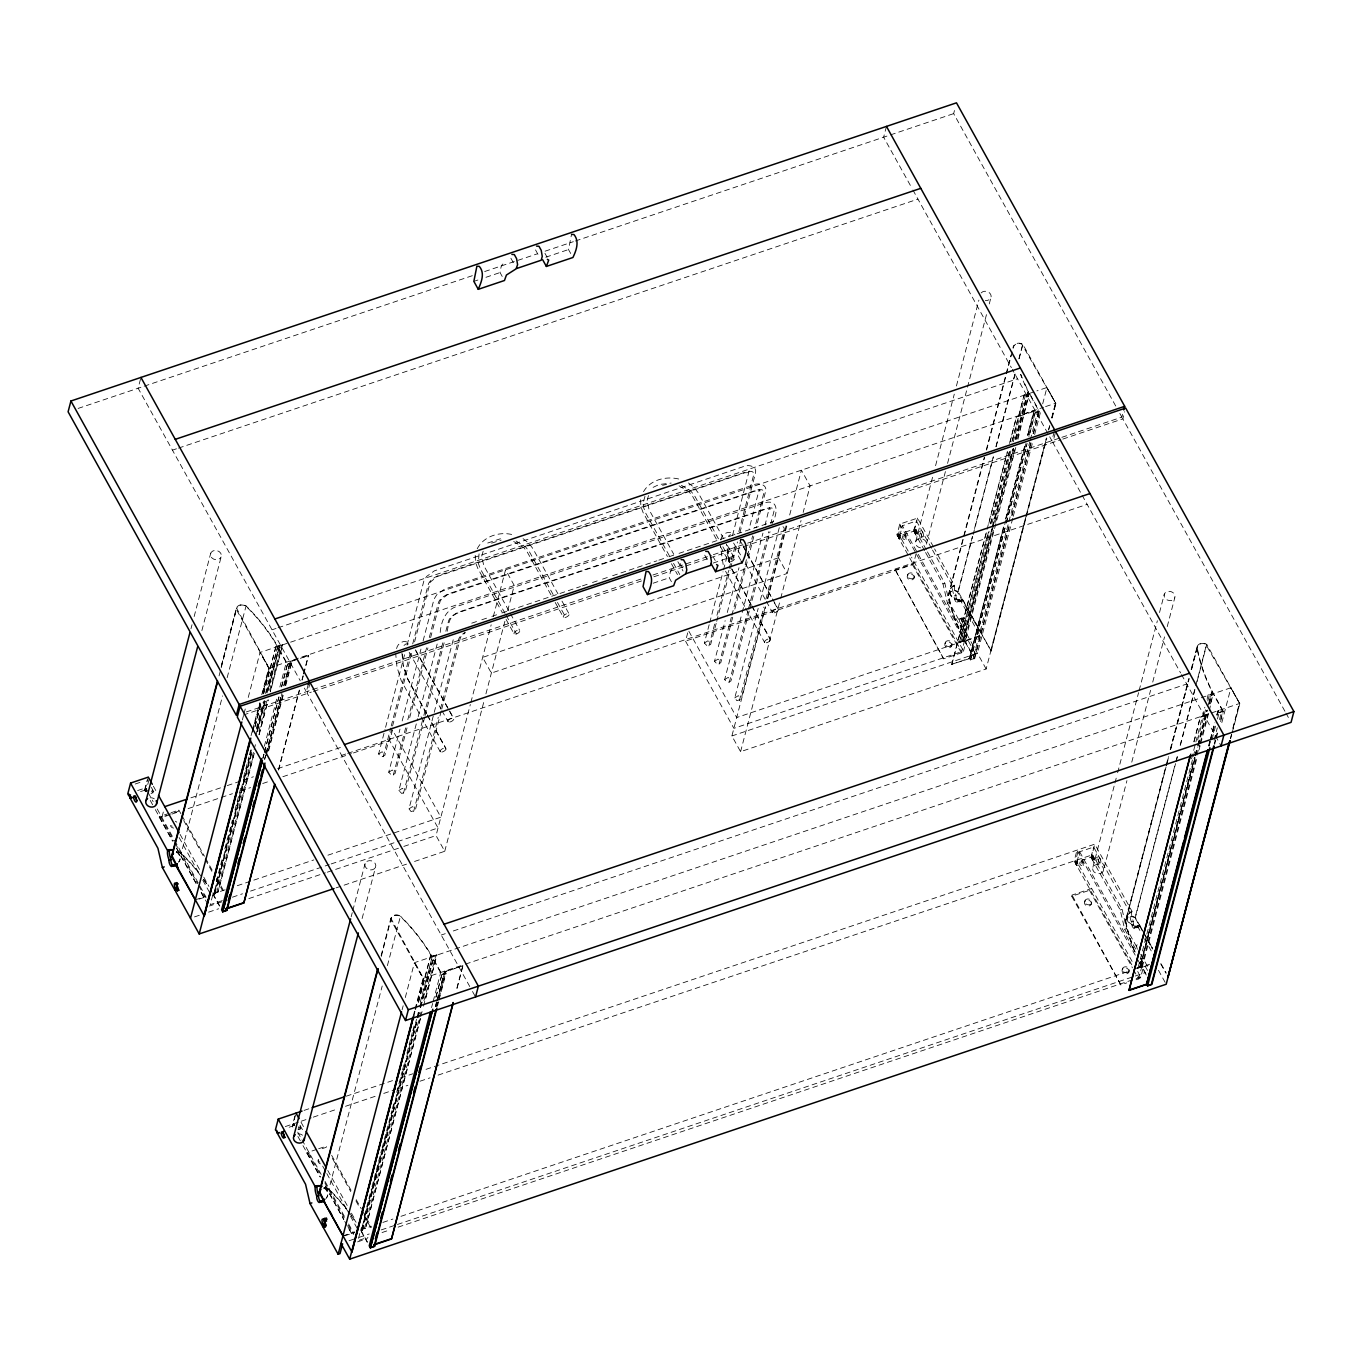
<?xml version="1.0" encoding="UTF-8"?>
<svg xmlns="http://www.w3.org/2000/svg" width="1362" height="1362" viewBox="0 0 1362 1362"><rect width="100%" height="100%" fill="white"/><g stroke="black" fill="none" stroke-linecap="round" stroke-linejoin="round"><path stroke-width="0.75" stroke-dasharray="5 3.75" d="M475.219 555.39L475.491 562.268L477.756 568.312L502.067 612.151M640.6 499.701L640.872 506.596L643.136 512.623L667.431 556.479M147.317 791.135C144.9 793.74 143.572 787.594 146.738 788.36M292.847 1127.089C291.366 1125.54 294.464 1123.054 294.447 1125.335M898.92 538.518C896.639 535.436 900.674 533.308 900.622 537.496L910.514 555.338M1076.167 864.581C1073.886 861.482 1077.904 859.371 1077.853 863.559L1133.644 964.194M786.095 525.783L767.368 598.803M570.695 253.485L568.516 249.552L571.529 234.383M740.758 560.293L737.71 554.794L740.724 539.624M281.508 686.959L287.382 664.469L275.056 642.541A197.405 163.695 14.7 0 0 245.875 606.141L244.973 605.647A6.061 5.022 14.7 0 0 236.716 608.439L269.25 668.504L262.832 693.037M502.22 276.469L500.058 272.553L501.301 265.777L503.617 263.206M435.891 997.273L441.799 974.681L429.473 952.753A197.405 163.695 14.7 0 0 400.275 916.354L399.389 915.86A6.061 5.022 14.7 0 0 391.115 918.652L423.65 978.716L416.908 1003.471M671.432 581.71L669.253 577.794L670.496 571.001L672.811 568.448M1025.927 443.552L969.625 658.578L970.459 660.059L974.698 658.629L962.645 636.599A197.405 163.695 14.7 0 1 948.65 595.092L948.82 594.241A6.061 5.022 14.7 0 1 957.077 591.466L991.196 651.002L1025.944 518.122M1134.75 951.34A197.405 163.695 14.7 0 1 1125.778 920.933L1166.774 763.997M1191.869 668.316L1197.385 646.933A6.061 5.022 14.7 0 1 1205.659 644.141L1239.778 703.694L1206.766 644.43A6.384 5.295 14.7 0 0 1200.433 643.562A6.384 5.295 14.7 0 0 1196.909 647.75A197.865 164.07 14.7 0 0 1210.937 689.376L1212.01 691.521L1207.702 707.951M140.473 379.232L138.124 388.221L300.287 680.796M144.559 790.181L147.232 779.983M146.432 789.551L145.513 787.9L148.339 777.106M147.743 784.512L149.258 778.758M190.952 628.801L192.025 624.715M194.153 616.543L210.735 553.159M201.882 630.572L221.121 556.99A5.55 4.597 14.7 0 0 214.873 550.435A5.55 4.597 14.7 0 0 211.791 557.807A5.55 4.597 14.7 0 0 221.121 556.99M163.304 812.041L161.891 817.455L169.961 814.731M171.033 812.722L178.865 810.084L178.558 811.275L168.701 814.595M221.41 665.575L236.392 608.337M221.257 666.495L236.222 609.257A6.384 5.295 14.7 0 1 239.746 605.068A6.384 5.295 14.7 0 1 246.079 605.937A197.865 164.07 14.7 0 1 275.362 642.421L276.622 644.498A2.213 1.839 14.7 0 0 279.55 645.588L282.666 644.856L270.357 691.879M219.061 675.892L220.661 669.763M221.206 667.72L236.716 608.439M200.929 876.021A197.405 163.695 14.7 0 0 181.163 853.497L222.551 695.88M227.148 677.697L246.079 605.937M242.368 719.936L243.44 715.85M243.968 713.807L246.113 705.635M248.242 697.446L260.023 652.466L1034.882 391.575M251.068 735.633L252.14 731.547M252.668 729.504L259.631 702.928M261.759 694.739L268.723 668.163L260.023 652.466M252.379 731.973L260.023 702.996M262.543 693.139L269.114 668.248M252.685 731.888L260.159 703.252M254.932 726.389L260.823 703.899M263.496 693.684L276.333 644.618M255.086 726.61L261.112 703.796M263.632 693.905L276.622 644.498M216.286 881.589L222.159 859.099M224.832 848.884L232.323 820.264M234.996 810.032L240.87 787.542M243.56 777.327L248.905 756.88M249.433 754.837L251.034 748.708M256.379 728.261L263.343 701.685M265.471 693.513L277.78 646.49L279.687 645.86L267.922 690.823M219.742 905.9L213.528 894.749L251.51 749.577M256.839 729.164L264.33 700.511M266.475 692.356L277.78 646.49M222.329 900.588L210.242 904.657L213.068 893.864L214.617 893.353L252.055 750.258M255.784 735.94L264.875 701.192M267.02 693.003L279.499 645.911M212.915 892.791A2.213 1.839 14.7 0 0 214.856 892.961L251.749 751.892M257.095 731.445L265.113 700.783M267.786 690.568L279.55 645.588M214.736 894.187L251.885 752.164M257.231 731.717L265.25 701.055M216.694 892.638L253.587 751.586M254.132 749.543L256.26 741.371M258.933 731.139L266.952 700.477M269.625 690.262L281.389 645.282M254.319 753.203L217.954 892.212L253.638 754.991M258.984 734.544L268.076 699.796M270.221 691.607L282.513 644.584M259.138 734.799L268.229 700.051M264.347 746.274L277.184 697.225M279.857 686.993L286.275 662.46M262.798 758.515L263.853 754.412M264.398 752.369L278.835 697.174M262.934 758.14L264.007 754.054M264.551 752.011L278.989 696.816M281.662 686.601L287.535 664.111L278.24 647.393M264.449 759.094L265.828 754.906M266.067 752.965L281.559 693.667M283.705 685.495L290.412 660.859L284.386 686.09M264.705 759.519L265.76 755.433M266.305 753.39L281.815 694.109M283.943 685.937L290.361 661.404M266.203 755.604L282.104 694.007M268.195 750.785L282.632 695.59M285.305 685.375L291.179 662.885L290.123 660.962M268.637 750.956L283.602 693.701M285.748 685.529L291.621 663.039L290.804 661.557L308.544 655.582L300.525 657.982M278.461 769.802L299.317 690.074M301.989 679.859L303.062 675.773M303.59 673.73L308.408 655.326M278.597 770.075L299.453 690.347M302.126 680.115L303.198 676.029M303.743 673.986L308.544 655.582M308.221 684.524L306.348 691.726L304.322 688.082M310.144 682.668L307.318 693.462L471.507 989.68M392.052 728.04L384.884 755.365L381.53 756.949L378.602 753.986L385.037 729.334M385.582 727.291L404.906 653.368M407.068 645.162L423.888 580.876L426.681 576.398L434.41 570.848L743.209 466.672C747.874 464.272 756.966 465.838 755.604 472.665L739.617 533.768M383.182 756.778L390.707 728.057M391.234 725.997L410.558 652.126M412.703 643.92L428.281 584.417A11.1 4.869 -29 0 1 439.705 575.087L745.406 472.154A11.1 4.869 -29 0 1 753.697 474.844L738.255 533.887M392.579 725.98L412.431 650.1M414.576 641.911L430.222 582.17L437.066 576.586L744.895 472.767L750.036 472.614L749.134 470.98L732.586 535.215M331.187 863.934L438.036 827.96L389.685 740.741L392.511 729.947L440.862 817.166L325.961 855.847M294.89 1116.006L292.217 1126.204L286.207 1128.213M295.52 1114.916L293.17 1123.922L294.09 1125.574L294.396 1124.365M407.017 727.87L395.014 773.633L391.66 775.233L388.732 772.254L400.002 729.147M402.165 720.941L420.96 649.078M423.105 640.855L434.035 599.144L436.81 594.683L444.557 589.133L753.339 484.957C758.004 482.54 767.095 484.123 765.733 490.933L756.148 527.605M351.175 916.779L352.247 912.676M352.792 910.616L365.135 863.389M393.329 775.063L405.672 727.87M407.817 719.664L426.595 647.835M429.285 637.586L438.411 602.702A11.1 4.869 -29 0 1 449.835 593.372L755.535 490.439A11.1 4.869 -29 0 1 763.827 493.129L754.769 527.741M409.69 717.604L427.923 647.886M430.613 637.637L440.352 600.455L447.213 594.853L755.025 491.052L760.166 490.882L759.264 489.264L749.1 529.086M362.105 918.55L375.537 867.202A5.55 4.597 14.7 0 0 369.272 860.648A5.55 4.597 14.7 0 0 366.191 868.02A5.55 4.597 14.7 0 0 375.537 867.202M424.655 717.433L405.144 791.918L401.79 793.518L398.862 790.539L417.657 718.676M418.202 716.633L437.525 642.711M440.215 632.445C441.084 621.378 445.834 609.325 457.581 606.243L763.486 503.242C778.792 497.879 778.094 512.997 772.152 523.485M403.458 793.348L423.31 717.416M423.854 715.373L443.706 639.442M445.851 631.236L448.541 620.987A11.1 4.869 -29 0 1 459.964 611.657L765.665 508.724A11.1 4.869 -29 0 1 773.957 511.414L770.773 523.621M425.182 715.39L445.033 639.51M447.179 631.304C449.205 621.021 449.222 616.22 459.658 612.202L765.155 509.337L770.313 509.167L769.394 507.549L765.086 524.983M441.22 711.1L415.291 810.203L411.103 811.616L408.992 808.824L433.695 714.386M434.24 712.326L454.108 636.36M413.588 811.633L438.275 717.229M440.42 709.023L458.671 639.255A11.1 4.869 -29 0 1 464.97 632.411M441.765 709.057L460.526 637.28L465.327 632.615M381.122 955.528L390.792 918.567M381.292 956.43L391.115 918.652M348.587 1212.044A197.405 163.695 14.7 0 0 328.821 1189.52L382.211 985.986M387.387 965.658L400.479 916.149A6.384 5.295 14.7 0 0 394.146 915.281A6.384 5.295 14.7 0 0 390.622 919.469L423.361 978.818M414.559 861.448L444.744 851.284L436.044 835.57L470.333 704.495M470.86 702.452L491.171 624.8M493.299 616.645L505.557 569.793L514.257 585.49L507.311 612.066M402.096 1009.821L403.169 1005.735M405.297 997.529L414.423 962.696L1230.942 687.759L1239.641 703.456L1231.946 732.552M444.744 851.284L483.782 702.026M485.928 693.854L505.2 620.119M413.469 1015.286L414.542 1011.183M415.087 1009.123L423.122 978.393L414.423 962.696M413.98 1015.694L414.916 1011.319M415.597 1009.531L423.514 978.461M418.372 1002.074L430.732 954.83M418.526 1002.296L431.022 954.728L429.762 952.651A197.865 164.07 14.7 0 0 400.479 916.149M359.772 1233.478L357.9 1240.68L367.961 1237.292M364.488 1215.5L371.468 1188.805M372.013 1186.745L381.683 1149.766M382.211 1147.723L391.881 1110.745M392.426 1108.702L394.044 1102.539M396.717 1092.273L402.096 1071.724M402.624 1069.664L404.242 1063.518M406.932 1053.235L412.294 1032.702M412.839 1030.642L414.457 1024.479M420.364 1001.887L432.18 956.703L434.103 956.073L420.671 1007.42M367.382 1241.923L361.185 1230.771L416.534 1019.185M417.061 1017.159L419.207 1008.919M419.751 1006.893L432.18 956.703M361.185 1230.737L417.061 1019.883M417.606 1017.823L419.751 1009.617M420.296 1007.557L433.729 956.209M360.828 1228.933A2.213 1.839 14.7 0 0 362.513 1228.967L417.3 1019.474M417.845 1017.414L419.99 1009.208M420.535 1007.148L433.967 955.801L436.913 954.813L425.25 1000.253M362.394 1230.209L417.436 1019.746M417.981 1017.686L420.126 1009.463M364.352 1228.66L421.828 1008.901M423.974 1000.678L435.806 955.494M420.415 1018.742L365.612 1228.235L420.262 1018.487M420.807 1016.427L422.952 1008.203M423.497 1006.16L436.913 954.813M431.55 1007.591L432.622 1003.488M433.167 1001.428L440.675 972.689M436.027 996.916L441.952 974.324L432.639 957.605M435.397 1006.092L436.47 1001.989M436.998 999.929L444.523 971.174L445.595 973.098L438.615 999.793M435.636 1006.535L436.759 1001.887M437.253 1000.372L444.829 971.072L437.542 1000.27M435.925 1006.433L437.015 1002.33M436.078 1006.688L437.151 1002.585M437.696 1000.525L445.204 971.77L462.961 965.811L445.068 971.515M436.998 1005.956L438.07 1001.853M437.44 1006.126L438.513 1002.006M439.041 999.963L446.038 973.268L445.204 971.77M456.9 988.131L462.808 965.539M457.036 988.403L462.961 965.811M931.54 548.273L916.422 520.982L902.41 525.715L966.203 640.821L963.547 651.019L733.88 728.347L685.529 641.127L687.895 632.138M716.174 623.404L710.658 644.447L707.304 646.031L704.375 643.051L709.159 624.749M709.687 622.706L723.001 571.853M723.528 569.81L729.913 545.396M708.955 645.86L714.812 623.455M716.957 615.318L728.67 570.525M729.198 568.499L735.582 544.068M716.701 621.361L730.032 570.44M730.56 568.397L737.489 541.923M732.705 617.241L720.787 662.715L717.433 664.315L714.505 661.336L725.146 620.646M727.274 612.508L738.987 567.75M719.102 664.145L731.343 617.309M731.871 615.283L752.641 535.879M734.833 609.086L754.02 535.76M749.236 611.078L730.934 681L727.563 682.6L724.635 679.621L741.677 614.517M742.205 612.474L762.958 533.121M729.232 682.43L747.874 611.163M748.402 609.137L768.645 531.759M749.764 609.035L770.007 531.623M765.223 606.958L741.064 699.285L736.876 700.698L734.765 697.906L758.191 608.388M760.319 600.25L779.473 526.992M886.458 126.411L883.632 137.204L911.927 188.228M739.362 700.715L763.861 607.06M765.989 598.905L784.103 529.699A11.1 4.869 -29 0 0 780.528 526.158M1046.561 437.951L986.139 668.98L740.587 751.671L731.888 735.974L765.631 606.924M767.776 598.735L787.015 525.187M789.688 514.989L801.401 470.179L810.101 485.876L803.154 512.452M740.587 751.671L780.154 600.37M780.698 598.327L801.043 520.505M1115.716 406.012L953.655 113.625L955.068 108.228M924.56 550.674L914.872 533.104L914.055 529.988L915.928 529.358L915.622 530.567L897.864 536.543L896.945 534.891L899.771 524.081L917.528 518.105L933.6 547.098M897.864 536.543L900.691 525.732M899.737 535.913L902.41 525.715M943.611 658.816L894.8 569.01L943.611 658.816L961.351 652.841A2.145 0.936 -29 0 0 963.547 651.019L911.518 557.177M913.749 531.18L916.422 520.982M915.622 530.567L914.702 528.916L917.528 518.105M915.792 541.344L932.902 475.934M935.575 465.702L954.285 394.146M956.43 385.974L978.886 300.117M907.381 575.82L907.688 574.611M916.149 553.636L913.323 564.43L685.529 641.127M913.97 578.237A3.524 2.928 14.7 0 0 910.003 574.083A3.524 2.928 14.7 0 0 908.045 578.765A3.524 2.928 14.7 0 0 913.97 578.237L914.294 577.045A3.524 2.928 14.7 0 0 910.327 572.891A3.524 2.928 14.7 0 0 908.369 577.573A3.524 2.928 14.7 0 0 914.294 577.045M945.415 471.575L926.177 545.158A5.55 4.597 14.7 0 0 922.295 538.841A5.55 4.597 14.7 0 0 915.553 542.11A5.55 4.597 14.7 0 0 920.61 547.865M947.56 463.386L986.599 314.162M989.272 303.93L990.872 297.801M988.489 532.099L959.461 642.234L962.423 641.247A2.213 1.839 14.7 0 0 963.428 638.829L962.355 636.684A197.865 164.07 14.7 0 1 948.327 595.058L984.317 457.172M986.292 449.92L1011.064 354.954M948.65 595.092L984.641 457.274M986.616 449.937L1013.515 346.867A6.061 5.022 14.7 0 1 1021.789 344.092L1055.89 403.629L1022.879 344.382A6.384 5.295 14.7 0 0 1016.563 343.513A6.384 5.295 14.7 0 0 1013.022 347.702M954.694 585.166A8.802 7.304 14.7 0 0 950.71 594.717A8.802 7.304 14.7 0 0 962.372 599.008L962.27 599.706A8.802 3.047 71.4 0 1 959.257 600.353L959.188 600.284A3.524 1.226 71.4 0 1 957.299 600.421A3.524 1.226 71.4 0 1 956.056 595.415L955.426 593.44A8.802 3.047 71.4 0 1 954.592 585.847L934.604 548.92M957.929 591.925L972.366 536.73M974.511 528.558L993.221 457.002M995.894 446.77L1015.15 373.188M1018.895 358.87L1022.641 344.552M991.196 651.002L958.184 591.738L972.621 536.543M973.149 534.5L993.477 456.815M996.15 446.6L1015.405 373.001M1019.134 358.683L1022.879 344.382M944.99 643.664L945.296 642.455M951.578 646.082A3.524 2.928 14.7 0 0 947.611 641.928A3.524 2.928 14.7 0 0 945.654 646.61A3.524 2.928 14.7 0 0 951.578 646.082L951.902 644.89A3.524 2.928 14.7 0 0 947.918 640.719A3.524 2.928 14.7 0 0 945.977 645.401A3.524 2.928 14.7 0 0 951.902 644.89M927.454 551.899L944.853 583.294L949.297 602.549L961.895 625.26L960.023 625.89L960.533 623.966A3.524 1.226 71.4 0 1 959.495 619.301A3.524 1.226 71.4 0 1 961.521 620.17L963.394 619.54A3.524 1.226 71.4 0 0 961.351 618.671A3.524 1.226 71.4 0 0 962.389 623.336L960.533 623.966M961.521 620.17L962.015 618.263L963.887 617.633L964.024 620.68A3.524 1.226 71.4 0 1 965.062 625.345A3.524 1.226 71.4 0 1 963.019 624.477L961.163 625.107L960.653 627.031L975.567 653.913M961.163 625.107A3.524 1.226 71.4 0 0 963.189 625.975A3.524 1.226 71.4 0 0 962.151 621.31L962.015 618.263M969.625 658.578L951.749 664.281L986.497 531.401M987.041 529.358L1007.352 451.673M1009.497 443.501L1016.444 416.925L1033.945 410.507L1027.527 435.04M951.885 664.554L986.65 531.657M988.795 523.485L1007.505 451.929M1010.178 441.714L1016.444 416.925M986.139 668.98L962.525 626.401L963.019 624.477M959.461 642.234L988.335 531.844M990.48 523.672L1009.191 452.116M1011.864 441.884L1024.173 394.878L1027.118 393.873A2.213 1.839 14.7 0 0 1028.123 391.473L1027.05 389.328A197.865 164.07 14.7 0 1 1020.547 374.448M990.617 523.927L1009.872 450.328M1012.545 440.113L1024.173 394.878M960.874 642.081L989.748 531.674M991.894 523.502L1011.132 449.903M1013.277 441.731L1025.569 394.708M962.423 641.247L991.825 528.797M992.37 526.753L1012.681 449.068M1015.354 438.853L1027.118 393.873M991.979 529.052L962.576 641.502L964.977 641.706M992.523 527.009L1013.158 448.711M1015.507 439.109L1028.123 391.473M962.968 641.383L992.37 528.95M992.915 526.89L1013.464 448.626M1015.899 438.99L1028.429 391.371L1027.357 389.226A197.405 163.695 14.7 0 1 1023.901 381.854M963.615 640.038L1013.566 448.847M1016.018 439.688L1028.429 391.371M993.358 530.448L961.674 651.649L898.767 538.177L900.622 537.496M995.503 522.276L1014.758 448.677M1017.431 438.462L1029.195 393.482L1027.271 394.129M1015.78 447.502L965.011 641.723L974.256 658.459L970.612 659.685L969.54 657.778L1003.76 526.941M1017.942 439.33L1029.195 393.482M951.749 664.281L969.489 658.306L1003.471 527.043M1005.616 518.854L1024.854 445.255M1005.905 518.752L1025.16 445.17M1027.833 434.938L1034.252 410.405L1035.307 412.328L1028.889 436.862M1027.918 435.738L1034.49 410.847M970.459 660.059L1005.752 525.119M1006.28 523.076L1027.135 443.348M1029.28 435.176L1035.154 412.686L1034.337 411.205L1016.597 417.181M970.612 659.685L1005.905 524.762M1006.433 522.719L1026.761 445.033M973.575 656.62L1008.34 523.74M1008.867 521.697L1029.723 441.969M1030.268 439.926L1038.287 409.247L1028.531 391.609M974.256 658.459L1009.548 523.536M1011.677 515.364L1030.932 441.765M1033.077 433.593L1038.951 411.103L1029.706 394.35M974.698 658.629L1009.991 523.706M1012.119 515.517L1031.374 441.918M1033.52 433.746L1039.393 411.256L1038.287 409.247M1012.732 518.343L977.422 653.283L731.888 735.974M1013.26 516.3L1032.515 442.701M1034.643 434.529L1040.534 412.039M1042.679 403.85L1046.952 387.506L1036.891 390.894M990.753 650.832L1025.501 517.952M1026.046 515.909L1046.356 438.223M1048.502 430.051L1049.574 425.965M1051.702 417.776L1055.448 403.475M1048.706 429.779L1049.779 425.693M1051.856 418.049L1055.652 403.203L1046.952 387.506M1026.488 516.079L1046.799 438.394M1052.145 417.947L1055.89 403.629M1054.222 431.703L1051.856 440.692L1012.307 369.34M1055.192 433.439L1052.826 442.446L1081.122 493.47M1061.866 437.321L1121.879 417.13L1123.292 411.716M1284.928 711.253L1122.85 418.866L1124.723 411.664M1077.938 851.795L1075.112 862.589L1093.328 856.426C1091.388 853.616 1090.894 858.554 1092.579 860.12L1120.211 909.969L1124.671 929.224L1136.3 950.199M1076.967 861.959L1079.64 851.761L1093.652 847.045L1129.966 912.54A8.802 3.047 71.4 0 0 1130.801 920.116L1131.43 922.091A3.524 1.226 71.4 0 0 1132.656 927.113A3.524 1.226 71.4 0 0 1134.563 927.045L1134.631 927.045A8.802 3.047 71.4 0 0 1137.628 926.381L1139.619 925.07A8.802 7.304 14.7 0 1 1127.94 920.78A8.802 7.304 14.7 0 1 1131.941 911.229L1094.759 844.168L424.825 1069.749M1071.741 896.264L1072.047 895.072L1091.66 888.467A2.145 0.936 -29 0 1 1089.481 890.288L1071.741 896.264L1120.841 984.879L1126.766 982.887M1090.996 857.243L1093.652 847.045M1094.759 858.281L1091.949 854.961L1094.759 844.168M1092.92 867.202L1114.405 785.04M1114.933 782.997L1117.095 774.774M1117.623 772.731L1138.581 692.628M1139.109 690.568L1157.377 620.731M1159.522 612.525L1164.357 594.036M1084.612 901.865L1084.935 900.674M1091.217 904.3A3.524 2.928 14.7 0 0 1087.251 900.146A3.524 2.928 14.7 0 0 1085.293 904.828A3.524 2.928 14.7 0 0 1091.217 904.3L1091.524 903.091A3.524 2.928 14.7 0 0 1087.557 898.937A3.524 2.928 14.7 0 0 1085.599 903.619A3.524 2.928 14.7 0 0 1091.524 903.091M1103.305 871.016A5.55 4.597 14.7 0 0 1097.057 864.478A5.55 4.597 14.7 0 0 1093.975 871.85A5.55 4.597 14.7 0 0 1103.305 871.016L1126.936 780.647M1131.771 762.158L1150.584 690.279M1152.729 682.073L1164.544 636.871M1167.234 626.605L1174.759 597.85A5.55 4.597 14.7 0 0 1168.494 591.312A5.55 4.597 14.7 0 0 1165.429 598.684A5.55 4.597 14.7 0 0 1174.759 597.85M1134.444 951.425A197.865 164.07 14.7 0 1 1125.455 920.916L1168.426 756.608M1170.213 749.526L1188.839 678.565M1191.154 669.44L1197.079 646.848M1167.302 761.954L1168.375 757.834M1170.537 749.628L1188.805 679.791M1191.478 669.525L1197.385 646.933M1125.778 920.933L1166.076 766.891M1166.621 764.848L1168.766 756.625M1170.911 748.419L1189.179 678.582M1131.941 911.229L1131.788 911.825A8.802 3.047 71.4 0 0 1132.673 919.486L1133.286 921.461A3.524 1.226 71.4 0 0 1134.529 926.483A3.524 1.226 71.4 0 0 1136.436 926.415L1136.504 926.415A8.802 3.047 71.4 0 0 1139.5 925.751L1137.304 926.109A8.802 7.304 14.7 0 1 1127.787 921.376A8.802 7.304 14.7 0 1 1129.881 912.744L1131.822 911.91L1129.966 912.54M1142.241 930.672L1135.057 917.784L1175.355 763.741M1175.883 761.681L1178.045 753.475M1180.19 745.252L1195.223 687.742M1195.768 685.699L1206.511 644.618M1144.591 934.264L1135.312 917.596L1175.593 763.554M1176.138 761.511L1178.283 753.288M1180.428 745.082L1194.934 689.615M1197.096 681.409L1206.766 644.43M1122.22 969.71L1122.543 968.518M1120.841 984.879L1072.047 895.072M1128.826 972.145A3.524 2.928 14.7 0 0 1124.842 967.973A3.524 2.928 14.7 0 0 1122.901 972.655A3.524 2.928 14.7 0 0 1128.826 972.145L1129.132 970.936A3.524 2.928 14.7 0 0 1125.165 966.782A3.524 2.928 14.7 0 0 1123.207 971.464A3.524 2.928 14.7 0 0 1129.132 970.936M1193.878 741.626L1200.331 716.974L1208.213 714.318M1194.031 741.881L1200.331 716.974M1191.529 758.855L1204.825 707.253M1207.107 699.302L1208.043 694.926L1211.005 693.939A2.213 1.839 14.7 0 0 1212.01 691.521M1138.002 967.922L1192.806 758.43M1193.333 756.387L1195.478 748.164M1197.641 739.941L1205.693 709.142M1207.839 700.919L1209.456 694.756M1136.742 968.348L1139.705 967.361L1194.355 757.595M1195.036 755.808L1197.028 747.329M1197.726 745.542L1206.698 710.368M1209.013 702.4L1211.005 693.939M1136.589 968.093L1139.551 967.088A2.213 1.839 14.7 0 0 1140.556 964.688L1194.814 757.255M1195.359 755.195L1197.504 746.972M1198.032 744.929L1207.175 710.011M1139.705 967.361L1195.121 757.153M1195.427 755.689L1197.811 746.887M1198.117 745.423L1207.243 710.504M1209.081 703.762L1212.316 691.436L1211.227 689.291A197.405 163.695 14.7 0 1 1197.232 647.767M1140.743 965.879L1195.223 757.391M1195.768 755.331L1197.913 747.125M1198.441 745.065L1207.038 712.207M1209.201 703.984L1212.316 691.436M1146.242 975.022L1141.611 966.697L1196.415 757.204M1196.96 755.161L1199.633 744.878M1200.177 742.835L1207.702 714.08M1210.375 703.813L1213.065 693.53L1208.043 694.926M1142.139 967.582L1196.909 758.072M1199.088 749.866L1200.126 745.746M1200.688 743.703L1208.724 712.888M1209.286 710.845L1213.065 693.53M1140.369 961.3L1143.45 966.867L1140.777 977.065A2.145 0.936 -29 0 1 1138.598 978.903L1134.648 980.231M1208.69 745.474L1209.762 741.371M1210.307 739.311L1214.598 722.881M1216.76 714.675L1218.071 710.998M1208.928 745.916L1210.069 741.268M1210.546 739.753L1214.904 722.779M1216.998 715.101L1218.122 710.47L1219.194 712.377L1216.351 723.018M1209.081 746.172L1210.307 741.711M1210.699 740.009L1215.142 723.222M1217.134 715.373L1218.36 710.896M1212.044 739.447L1215.806 725.061M1214.104 740.111L1217.322 727.802M1219.484 719.579L1222.157 709.313L1212.418 691.658M1214.24 744.01L1215.313 739.907M1215.857 737.846L1217.458 731.7M1220.692 719.374L1222.838 711.151L1213.593 694.416M1214.683 744.18L1215.755 740.077M1216.283 738.017L1217.9 731.854M1220.59 721.588L1223.28 711.322L1222.157 709.313M1221.833 722.609L1230.942 687.759M1232.882 728.176L1239.335 703.524M1230.346 738.715L1231.418 734.595M1230.635 738.613L1231.708 734.493M1232.252 732.45L1239.778 703.694M720.838 540.016C721.485 533.138 730.185 529.716 735.003 534.874M378.602 753.986L382.143 751.722L385.071 754.701M388.732 772.254L392.273 770.007L395.201 772.969M398.862 790.539L402.403 788.292L405.348 791.254M479.066 553.857L478.283 563.289L480.36 568.839L505.098 613.479M408.992 808.824L412.55 806.576L415.478 809.539M483.152 551.252L481.756 556.105L483.697 565.417L509.422 611.81M644.975 496.33L643.392 501.863L643.647 507.6L645.724 513.151L669.44 555.934M648.516 495.564L647.12 500.433L649.078 509.728L673.764 554.283M704.375 643.051L707.917 640.804L710.845 643.783M714.505 661.336L718.046 659.089L720.975 662.051M724.635 679.621L728.176 677.374L731.122 680.336M734.765 697.906L738.323 695.659L741.251 698.621M396.58 648.584C397.517 643.817 402.59 639.987 407.357 642.132M932.544 550.095L952.719 586.477A8.802 3.047 71.4 0 0 953.553 594.07L954.183 596.028A3.524 1.226 71.4 0 0 955.426 601.051A3.524 1.226 71.4 0 0 957.333 600.982L957.401 600.982A8.802 3.047 71.4 0 0 960.397 600.319L962.27 599.706M477.228 548.75C483.578 536.322 499.343 531.35 512.35 534.619M643.528 491.699C650.866 478.794 668.197 475.457 681.528 479.782M404.003 645.435L406.063 643.851L408.668 643.971M728.432 536.185L730.509 534.602M151.012 793.62L153.225 792.241L151.522 788.768M902.955 535.743C900.537 539.369 907.858 541.787 906.258 537.071C903.329 532.644 903.84 537.207 904.317 539.965M904.828 535.113L906.19 539.335M297.938 1129.132L298.959 1129.268L298.55 1126.817M298.67 1129.626L300.832 1128.638L299.657 1124.978M1080.202 861.805C1077.768 865.432 1085.088 867.849 1083.505 863.116C1080.56 858.707 1081.07 863.27 1081.564 866.028M1082.075 861.176L1083.437 865.398M954.541 585.762L952.651 586.682A8.802 7.304 14.7 0 0 950.557 595.33A8.802 7.304 14.7 0 0 960.057 600.063L962.219 599.603M487.732 543.029L500.501 538.739M491.563 543.115L501.199 540.118M653.113 487.358L659.106 484.514L671.177 483.067M1140.096 967.241L1141.611 966.697M78.111 408.43L142.142 386.876M144.168 386.195L472.597 275.601M484.685 271.532L537.071 253.894M545.123 251.187L573.334 241.687M575.36 241.006L953.655 113.625M473.857 281.372L477.892 280.027M485.945 277.303L500.058 272.553M545.77 257.214L568.516 249.552M172.446 450.141L176.464 448.796M178.49 448.115L917.954 199.124M272.025 629.806L276.06 628.444M278.069 627.763L1017.533 378.772M268.723 668.163L1043.581 407.272M1045.59 406.591L1055.652 403.203M269.25 668.504L236.222 609.257M290.668 661.302L298.55 658.646M287.535 664.111L291.179 662.885M1035.307 412.328L1038.951 411.103M287.382 664.469L291.621 663.039M1035.154 412.686L1039.393 411.256M471.746 623.166L479.799 620.459M481.807 619.778L489.86 617.071M491.869 616.39L499.922 613.683M501.931 613.002L580.416 586.579M582.425 585.898L590.478 583.191M592.487 582.51L600.54 579.803M602.549 579.122L610.602 576.415M612.611 575.734L656.893 560.821M658.902 560.14L666.954 557.433M668.963 556.752L677.016 554.045M679.025 553.364L773.616 521.527M246.335 711.934L642.83 578.424M652.909 575.019L711.339 555.355M713.365 554.674L745.593 543.813M747.619 543.149L1059.857 438.002M243.304 715.016L311.336 692.1M313.362 691.436L641.791 580.842M653.879 576.773L684.099 566.592M686.107 565.911L708.274 558.454M710.3 557.773L1060.828 439.739M1062.837 439.075L1122.85 418.866M653.13 583.225L669.253 577.794M713.075 563.102L737.71 554.794M135.213 784.018L143.231 781.328M137.63 790.556L145.513 787.9M896.945 534.891L914.702 528.916M144.866 789.279L146.738 788.649M898.171 535.624L900.044 534.994M914.106 530.312L915.928 529.358L917.528 532.236M144.883 789.585L146.755 788.973M898.188 535.947L900.061 535.317M914.157 530.652L915.962 529.682M144.917 789.943L146.79 789.313M898.222 536.305L900.095 535.675M914.208 530.993L916.013 530.022M140.558 791.526L146.858 789.671M914.294 531.35L916.081 530.363M145.07 790.692L146.943 790.062M898.375 537.037L900.248 536.407M914.396 531.708L916.166 530.72M145.189 791.067L147.062 790.437M898.494 537.428L900.35 536.798M914.498 532.065L916.251 531.078M145.325 791.441L147.181 790.811M898.614 537.803L900.486 537.173M914.617 532.406L916.473 531.776L926.415 550.061M914.736 532.763L916.609 532.133M914.872 533.104L916.745 532.474M919.231 531.452L921.087 530.822M915.026 533.444L916.898 532.814M915.179 533.751L917.052 533.121M901.321 538.773L899.09 538.858M915.349 534.057L917.205 533.427M921.274 537.786A3.32 1.158 71.4 0 0 920.712 532.814A3.32 1.158 71.4 0 0 918.754 533.24A3.32 1.158 71.4 0 0 921.274 537.786L923.13 537.156A3.32 1.158 71.4 0 0 922.585 532.184A3.32 1.158 71.4 0 0 920.627 532.61A3.32 1.158 71.4 0 0 923.13 537.156M190.918 797.826L225.19 786.283M227.216 785.602L241.329 780.852M243.338 780.171L253.417 776.783M277.61 768.645L342.117 746.921M169.058 813.386L159.252 816.689A2.145 0.936 -29 0 0 160.801 817.251L166.726 815.259M341.641 755.382L345.659 754.02M347.685 753.356L1087.148 504.366M894.493 570.218L912.251 564.243A2.145 0.936 -29 0 0 914.43 562.404M171.97 814.05L180.039 811.343M188.109 808.619L232.459 793.688M240.512 790.981L250.591 787.577M262.696 783.508L268.74 781.482M282.853 776.715L351.396 753.646M353.405 752.965L389.685 740.741M952.719 586.477L954.592 585.847M954.251 595.892L956.107 595.279M925.581 552.529L942.981 583.906L947.441 603.179L949.297 602.549M957.333 600.982L959.206 600.353M956.805 602.157L958.661 601.527M959.257 601.783L961.129 601.153M959.938 618.723L961.81 618.093M962.645 619.404L964.517 618.774M962.151 621.31L964.024 620.68M960.653 627.031L962.525 626.401M962.73 626.554L964.602 625.924M214.856 892.961L217.818 891.957M195.311 899.839L205.168 896.519M225.156 889.795L213.068 893.864L213.545 894.732M237.26 885.709L313.856 859.916M199.022 899.141L205.032 897.115M966.203 640.821L980.231 636.105L960.227 600.029M232.408 897.2L242.487 893.795M250.557 891.088L329.178 864.615M221.751 901.882L209.918 905.866A2.145 0.936 -29 0 1 209.442 905.985M194.511 916.898L200.554 914.872M208.607 912.148L218.669 908.76M248.854 898.597L325.348 872.855M327.357 872.174L401.824 847.096M403.833 846.415L436.044 835.57M336.056 887.871L342.1 885.845M344.109 885.164L406.506 864.155M441.22 935.03L445.255 933.685M453.308 930.961L1186.745 684.013M423.122 978.393L463.438 964.807M465.463 964.126L1209.405 713.637M1211.414 712.956L1239.641 703.456M1200.467 717.229L1208.349 714.573M1219.194 712.377L1222.838 711.151M441.952 974.324L445.595 973.098M1223.28 711.322L1219.041 712.752L1218.207 711.253M441.799 974.681L446.038 973.268M304.049 1110.405L310.093 1108.379M346.323 1096.172L392.614 1080.594M400.666 1077.87L412.754 1073.801M285.288 1126.578L299.214 1121.879M301.223 1121.215L311.285 1117.81M313.294 1117.146L337.453 1109.008M345.505 1106.302L375.708 1096.138M383.761 1093.414L395.831 1089.345M397.84 1088.681L407.902 1085.293M419.99 1081.224L430.051 1077.836M438.104 1075.112L1091.949 854.961M292.524 1125.284L294.396 1124.654M1075.418 861.686L1077.274 861.056M1091.337 856.375L1093.209 855.745M292.541 1125.608L294.413 1124.978M1075.418 862.01L1077.291 861.38M1075.469 862.35L1077.342 861.72M1091.388 856.698L1093.26 856.068M1075.537 862.725L1077.393 862.095M1091.541 857.396L1093.328 856.426M1075.622 863.099L1077.495 862.469M1091.626 857.754L1093.397 856.766M1075.725 863.474L1077.597 862.844M1091.728 858.111L1093.499 857.124M1075.861 863.866L1077.734 863.236M1091.847 858.469L1093.72 857.839L1122.084 909.356L1126.544 928.595L1137.202 947.816M1077.853 863.559L1075.98 864.172L1076.695 865.466L1078.568 864.836M1091.983 858.826L1093.856 858.196M1096.461 857.498L1098.334 856.868M1092.12 859.167L1093.992 858.537M1092.273 859.49L1094.129 858.86M1092.426 859.814L1094.282 859.184M1092.579 860.12L1094.452 859.49M1098.504 863.831A3.32 1.158 71.4 0 0 1097.959 858.877A3.32 1.158 71.4 0 0 1096.001 859.303A3.32 1.158 71.4 0 0 1098.504 863.831L1100.377 863.202A3.32 1.158 71.4 0 0 1099.832 858.247A3.32 1.158 71.4 0 0 1097.857 858.673A3.32 1.158 71.4 0 0 1100.377 863.202M316.716 1149.392L306.91 1152.695A2.145 0.936 -29 0 0 308.459 1153.273L312.409 1151.946M318.674 1148.728L326.522 1146.089L326.216 1147.298L320.291 1149.29M1131.481 921.955L1133.354 921.325M1124.671 929.224L1126.544 928.595M1134.563 927.045L1136.436 926.415M1134.035 928.203L1135.908 927.59M1136.504 927.828L1138.36 927.199M362.513 1228.967L365.476 1227.979M342.969 1235.862L354.801 1231.878M360.726 1229.869L370.787 1226.481M382.858 1222.429L392.92 1219.041M400.973 1216.317L1129.66 970.97M1137.713 968.263L1149.63 964.245M344.671 1235.828L354.682 1232.457M1143.45 966.867L1149.46 964.858M349.047 1240.765L357.099 1238.041M359.125 1237.36L369.204 1233.972M381.292 1229.903L395.406 1225.153M397.432 1224.472L1133.303 976.69M1135.312 976.009L1145.391 972.621M382.041 1232.542L390.094 1229.835M398.147 1227.128L1140.777 977.065L1137.713 971.532M357.576 1241.872L367.434 1238.552M942.981 583.906L944.853 583.294M1120.211 909.969L1122.084 909.356M662.545 485.298L666.58 484.429M152.884 792.99L151.454 791.05M300.542 1128.996L299.112 1127.055M681.409 485.315L691.266 491.563L695.029 496.551L718.744 539.335M679.076 485.825L689.325 492.057L692.781 496.653L716.446 539.335M516.028 541.003L525.902 547.252L529.665 552.24L553.381 595.007M513.712 541.497L523.944 547.745L527.417 552.342L551.065 595.024M1135.057 917.784L1134.206 917.307A6.061 5.022 14.7 0 0 1125.948 920.099M181.163 853.497L180.278 853.021A6.061 5.022 14.7 0 0 175.187 852.697M328.821 1189.52L327.936 1189.026A6.061 5.022 14.7 0 0 323.833 1188.464M688.44 482.965L694.177 487.477L698.229 492.857L723.341 538.16M523.076 538.654L528.797 543.166L532.848 548.528L557.96 593.832M739.907 540.561L742.035 543.881M733.607 543.029L741.677 556.854M415.461 649.81L453.716 718.302M415.768 650.798L448.728 709.772M409.179 652.262L440.913 708.819M1145.629 936.12L1152.848 949.076M1161.105 963.887L1166.264 973.149M1143.263 932.51L1152.49 949.076M1160.696 963.802L1165.821 973.013M212.744 893.966L219.605 906.309M361.39 1231.742L367.263 1242.314M1119.819 413.418L1121.879 417.13M1285.949 713.109L1289.031 718.659M912.915 190.016L1011.387 367.672M1082.109 495.257L1180.582 672.896M1181.501 674.582L1221.067 745.933M962.372 599.008L982.24 634.862L736.706 717.553L688.355 630.334M1139.619 925.07L1142.599 930.45M1143.586 932.238L1152.524 948.378M1137.474 926.075L1140.607 931.744M1144.574 938.895L1151.52 951.425M1158.466 970.289L1166.195 984.249M947.441 603.179L960.023 625.89M1140.76 954.251L1147.706 966.799M1140.879 958.456L1147.825 971.004M899.771 524.081L964.5 640.838M1079.64 851.761L1135.21 952.021M912.251 564.243L961.351 652.841M1131.771 964.824L1074.192 860.937L1077.019 850.143L1141.731 966.901L1138.904 977.695L1136.861 974M1089.481 890.288L1132.452 967.82M1133.49 969.676L1138.598 978.903M743.039 545.685L746.035 551.116M747.04 552.938L778.162 609.069M743.26 546.588L746.359 552.172M747.38 554.028L773.173 600.523M774.195 602.396L778.315 609.835M745.797 564.294L765.359 599.586M766.38 601.442L772.56 612.594M727.359 545.413L734.39 558.097M722.864 546.775L731.122 561.655M720.566 546.775L728.789 561.621M750.751 603.758L731.717 568.686M751.773 605.613L770.313 639.067M750.888 604.49L731.598 568.941M751.909 606.345L770.466 639.834M744.639 606.379L725.571 571.189M745.644 608.184L764.712 642.592M544.953 253.332L547.081 257.146M713.484 557.347L715.22 560.48M535.538 249.927L539.471 257.095M704.75 555.168L708.683 562.336M510.886 258.218L513.695 263.292M680.081 563.459L684.03 570.593M677.884 561.706L683.026 570.984M673.56 563.374L679.757 574.543M671.449 563.715L677.476 574.594M561.978 601.085L569.01 613.768M557.501 602.464L565.741 617.344M555.185 602.447L563.425 617.292M510.444 613.666L519.705 630.368M506.136 615.335L516.436 633.943M506.085 619.404L514.121 633.892M449.766 711.628L453.887 719.068M441.952 710.675L448.132 721.826M426.306 713.007L407.272 677.935L403.356 665.337L401.96 653.198M427.345 714.863L445.885 748.3M426.442 713.722L407.17 678.191L403.118 665.184M427.481 715.595L446.038 749.066M440.284 751.824L401.143 680.438L396.972 667.022L395.729 654.1M472.512 991.502L475.542 996.95M178.865 810.084L180.925 813.761M181.946 815.617L204.453 856.221M205.475 858.077L212.642 870.999M216.728 878.371L223.896 891.293M183.683 820.503L204.147 857.43M205.168 859.269L212.319 872.191M216.422 879.58L222.551 890.646M153.378 786.18L156.46 791.748M180.124 834.446L199.686 869.739M203.806 877.145L208.948 886.441M151.352 787.406L155.472 794.829M179.137 837.528L198.682 872.804M202.802 880.244L210.003 893.234M148.015 792.429L153.123 801.622M157.209 808.977L173.519 838.43M174.54 840.269L206.156 897.303M160.801 817.251L174.115 841.256M175.136 843.095L197.643 883.7M198.665 885.555L205.832 898.477M150.229 800.413L154.315 807.768M155.336 809.607L172.668 840.899M176.651 848.066L196.128 883.206M201.201 892.365L207.347 903.449M159.252 817.098L172.565 841.086M176.651 848.475L196.094 883.546M201.218 892.774L204.283 898.307M331.647 1155.316L351.09 1190.405M356.197 1199.633L361.322 1208.86M362.343 1210.699L371.554 1227.315M332.362 1158.364L350.766 1191.597M355.891 1200.824L359.977 1208.213M364.08 1215.602L371.23 1228.524M301.036 1122.203L305.241 1129.796M327.782 1170.469L347.361 1205.779M351.447 1213.167L355.584 1220.607M300.032 1125.284L303.113 1130.852M322.675 1166.127L325.756 1171.695M326.795 1173.55L349.438 1214.393M350.46 1216.249L357.661 1229.256M297.716 1132.128L321.177 1174.436M325.024 1181.365L344.637 1216.76M348.655 1223.995L353.814 1233.325M308.459 1153.273L320.751 1175.423M324.837 1182.812L344.28 1217.883M348.366 1225.255L353.49 1234.5M297.886 1136.436L301.972 1143.791M302.994 1145.629L320.325 1176.904M325.331 1185.927L343.786 1219.228M347.838 1226.532L351.941 1233.938M306.91 1153.103L320.223 1177.108M325.331 1186.336L343.752 1219.569M344.773 1221.408L351.941 1234.33M1145.834 973.66L1139.773 962.457M1139.483 962.542L1140.556 964.688M729.453 562.489L726.729 545.038M729.266 562.54L726.406 543.966M723.171 564.583L720.157 544.868M402.42 659.191L402.284 654.288M981.117 292.949A5.55 4.597 14.7 0 1 990.617 294.226A5.55 4.597 14.7 0 1 985.305 300.491M1022.334 378.125A197.405 163.695 14.7 0 1 1020.853 374.38M948.327 595.058A6.384 5.295 14.7 0 1 951.851 590.87A6.384 5.295 14.7 0 1 958.184 591.738M150.16 797.792A5.55 4.597 14.7 0 1 154.281 798.813M198.631 872.531A197.865 164.07 14.7 0 0 181.384 853.293A6.384 5.295 14.7 0 0 175.051 852.425M203.704 879.307A197.865 164.07 14.7 0 1 208.42 886.27M203.432 879.443A197.405 163.695 14.7 0 1 208.131 886.373M176.464 851.318A8.802 7.304 14.7 0 1 178.831 861.737M176.294 851.914A8.802 7.304 14.7 0 1 178.677 862.333M214.379 890.033A3.524 2.928 14.7 0 1 212.421 894.715M172.208 826.223A3.524 2.928 14.7 0 1 171.51 825.661M175.272 821.235A3.524 2.928 14.7 0 1 176.771 822.205M173.587 828.062A3.524 2.928 14.7 0 1 170.403 825.44M214.566 891.923A3.524 2.928 14.7 0 1 212.966 895.736M1125.455 920.916A6.384 5.295 14.7 0 1 1128.979 916.728A6.384 5.295 14.7 0 1 1135.312 917.596M1137.389 949.246A3.524 1.226 71.4 0 1 1137.185 944.768M297.818 1133.814A5.55 4.597 14.7 0 1 303.011 1135.721M433.967 955.801A2.213 1.839 14.7 0 1 431.022 954.728M346.288 1208.537A197.865 164.07 14.7 0 0 329.025 1189.315A6.384 5.295 14.7 0 0 323.73 1188.192M348.876 1211.908A197.865 164.07 14.7 0 1 356.078 1222.276M351.09 1215.449A197.405 163.695 14.7 0 1 355.788 1222.395M324.122 1187.323A8.802 7.304 14.7 0 1 326.488 1197.743M323.952 1187.936A8.802 7.304 14.7 0 1 326.335 1198.356M362.53 1226.736A3.524 2.928 14.7 0 1 360.947 1230.567M319.866 1162.246A3.524 2.928 14.7 0 1 318.674 1161.003M318.385 1160.254A3.524 2.928 14.7 0 1 318.316 1159.471M320.359 1163.846A3.524 2.928 14.7 0 1 318.589 1159.283M361.713 1227.247A3.524 2.928 14.7 0 1 360.624 1231.759M778.485 557.773L482.659 657.386L491.359 673.083L787.185 573.47L778.485 557.773M730.372 561.842A3.32 1.464 -29 0 0 734.578 558.42A3.32 1.464 -29 0 0 729.828 559.288A3.32 1.464 -29 0 0 730.372 561.842M449.698 722.064A3.32 1.464 -29 0 0 453.904 718.642A3.32 1.464 -29 0 0 449.171 719.494A3.32 1.464 -29 0 0 449.698 722.064M441.867 752.062A3.32 1.464 -29 0 0 446.055 748.64A3.32 1.464 -29 0 0 441.322 749.492A3.32 1.464 -29 0 0 441.867 752.062M774.144 612.815A3.32 1.464 -29 0 0 778.349 609.393A3.32 1.464 -29 0 0 773.599 610.261A3.32 1.464 -29 0 0 774.144 612.815M766.295 642.813A3.32 1.464 -29 0 0 770.5 639.391A3.32 1.464 -29 0 0 765.75 640.259A3.32 1.464 -29 0 0 766.295 642.813M564.992 617.531A3.32 1.464 -29 0 0 569.197 614.109A3.32 1.464 -29 0 0 564.464 614.96A3.32 1.464 -29 0 0 564.992 617.531M515.687 634.13A3.32 1.464 -29 0 0 519.892 630.708A3.32 1.464 -29 0 0 515.159 631.576A3.32 1.464 -29 0 0 515.687 634.13"/><path stroke-width="1.5" d="M177.962 867.662L172.004 855.796A6.061 5.022 14.7 0 1 173.502 853.599M324.599 1201.846L319.661 1191.818A6.061 5.022 14.7 0 1 320.496 1190.269M70.926 401.007L68.1 411.801L236.324 715.288L239.15 704.495L70.926 401.007L956.482 102.831L1124.706 406.319L1123.769 409.928M152.34 784.325L148.339 777.106L130.582 783.082L127.773 793.876L128.675 795.527L130.548 794.897M128.675 795.527L128.998 794.335L130.582 797.196M146.04 800.533L189.88 632.887M156.426 804.346L197.592 646.933M130.582 783.082L167.611 850.739A8.802 3.047 71.4 0 0 168.496 858.4L169.109 860.375A3.524 1.226 71.4 0 0 170.352 865.398A3.524 1.226 71.4 0 0 172.259 865.33L172.327 865.33A8.802 3.047 71.4 0 0 175.323 864.666L177.196 864.036M250.54 740.06L204.249 915.979L171.527 856.613L217.511 680.813M171.867 856.596L217.307 682.839M176.464 882.61A3.524 1.226 71.4 0 0 177.332 887.683L176.822 889.59L174.949 890.22L175.46 888.313A3.524 1.226 71.4 0 1 174.421 883.632A3.524 1.226 71.4 0 1 176.447 884.5L178.32 883.87M176.447 884.5L176.941 882.61L177.094 885.64A3.524 1.226 71.4 0 1 178.116 890.322A3.524 1.226 71.4 0 1 176.09 889.454L175.596 891.361L199.192 933.957L334.048 888.552M177.452 890.731L177.962 888.824L176.09 889.454M240.121 706.231L237.294 717.042L405.518 1020.53L1291.074 722.354L1293.9 711.56L1125.676 408.072L240.121 706.231L408.345 1009.736L405.518 1020.53M190.493 918.26L241.84 721.979M199.192 933.957L249.995 739.719M204.249 915.979L250.778 738.119M261.146 758.549L221.58 909.833L222.687 911.842L226.926 910.412L264.892 765.257M222.687 911.842L262.253 760.558M262.406 760.183L222.84 911.467L226.484 910.242L264.977 763.06M228.237 900.742L229.837 894.613M237.873 863.951L239.474 857.822M243.219 843.504L244.82 837.375M252.838 806.713L254.439 800.567M258.184 786.266L259.784 780.137M260.857 776.051L262.457 769.905M226.926 910.412L226.109 908.931L243.849 902.955L274.715 784.12M243.849 902.955L274.852 784.376M308.221 684.524L309.174 680.915L140.933 377.427M302.041 1111.086L278.24 1119.087L275.413 1129.898L278.24 1133.218M293.681 1136.538L350.63 918.839M304.084 1140.369L358.342 932.919M478.266 289.323C481.297 282.138 485.161 273.285 479.305 266.356L476.887 266.203L473.857 281.372L478.266 289.323L504.468 280.504L506.426 275.022L516.59 268.535L541.242 260.21L542.246 256.414L541.242 250.353L538.977 246.267L536.543 246.113M324.99 1199.071A8.802 7.304 14.7 0 1 323.083 1199.99L322.981 1200.688A8.802 3.047 71.4 0 1 319.985 1201.352L319.917 1201.267A3.524 1.226 71.4 0 1 318.01 1201.42A3.524 1.226 71.4 0 1 316.767 1196.398L316.154 1194.423A8.802 3.047 71.4 0 1 315.303 1186.847L278.24 1119.087M413.299 1017.482L351.907 1251.984L319.168 1192.635L377.734 968.774M319.508 1192.618L378.074 968.74M324.752 1218.496A3.524 1.226 71.4 0 0 323.867 1219.96A3.524 1.226 71.4 0 0 324.973 1223.706L324.479 1225.613L322.607 1226.243L323.117 1224.336A3.524 1.226 71.4 0 1 322.079 1219.654A3.524 1.226 71.4 0 1 324.105 1220.522L325.978 1219.892M324.105 1220.522L324.599 1218.615L326.471 1218.003M342.611 1243.744L340.023 1253.636L338.151 1254.266L323.237 1227.383L323.747 1225.477L325.62 1224.847A3.524 1.226 71.4 0 0 326.029 1225.494M323.747 1225.477A3.524 1.226 71.4 0 0 325.773 1226.328A3.524 1.226 71.4 0 0 324.735 1221.663L324.599 1218.615M338.151 1254.266L401.552 1011.881M1229.801 740.758L1166.195 984.249L349.676 1259.169L412.941 1017.329M351.907 1251.984L413.69 1015.797M430.477 1011.711L369.221 1245.838L370.345 1247.847L374.584 1246.417L436.896 1008.169M370.345 1247.847L432.129 1011.66M432.81 1009.242L370.498 1247.49L374.141 1246.264L435.925 1010.059M375.367 1238.773L376.985 1232.627M380.747 1218.241L382.347 1212.078M390.417 1181.28L392.018 1175.117M398.47 1150.464L400.087 1144.301M413.52 1092.954L415.121 1086.791M418.883 1072.422L420.5 1066.259M374.584 1246.417L373.75 1244.936L391.507 1238.96L453.137 1002.517M391.507 1238.96L453.291 1002.772M475.542 996.95L478.368 986.156L310.144 682.668M705.737 551.355L708.172 551.491L710.436 555.594L711.441 561.638L710.453 565.451L685.784 573.76L686.788 569.946L685.784 563.885L683.52 559.799L681.085 559.646M1208.162 749.917L1146.77 984.42L1129.013 990.395L1190.116 755.995M1129.013 990.395L1190.797 754.207M1128.877 990.14L1146.617 984.164L1183.442 842.005M1184.514 837.902L1207.09 751.637M1146.617 984.164L1207.856 750.019M1214.138 746.24L1151.826 984.488L1147.587 985.901L1209.899 747.653M1213.695 746.07L1151.384 984.317L1147.74 985.543L1146.906 984.062M1221.067 745.933L1223.876 735.139L1055.652 431.635M1229.12 742.545L1168.017 976.963L1230.107 740.656M647.461 594.564C650.491 587.362 654.356 578.527 648.516 571.58L646.082 571.444L643.051 586.613L647.461 594.564L673.662 585.745L675.637 580.263L685.784 573.76M571.529 234.383L573.964 234.536C579.65 241.397 576.296 250.438 572.925 257.503L546.383 266.441L548.716 260.108L547.354 259.325M740.724 539.624L743.158 539.761C748.845 546.639 745.491 555.679 742.12 562.744L715.578 571.682L717.91 565.349L716.548 564.566M172.038 850.348A8.802 7.304 14.7 0 0 169.756 850.297L167.611 850.739L169.518 850.194A8.802 3.047 71.4 0 0 170.352 857.771L170.982 859.745A3.524 1.226 71.4 0 0 172.855 865.551M315.303 1186.847L317.176 1186.217A8.802 3.047 71.4 0 0 318.01 1193.793L318.64 1195.768A3.524 1.226 71.4 0 0 319.883 1200.79A3.524 1.226 71.4 0 0 321.79 1200.722L321.858 1200.722A8.802 3.047 71.4 0 0 323.713 1201.505M511.891 254.422L514.325 254.558L516.59 258.661L517.594 264.705L516.351 268.093M177.026 863.729L175.272 864.581L195.311 899.839M175.255 439.347L920.78 188.331M274.852 618.995L1020.359 367.978M239.15 704.495L1124.706 406.319M128.998 794.335L129.952 797.774L131.825 797.145M129.952 797.774L131.978 797.468M130.105 798.098L132.148 797.774M344.467 744.588L1089.975 493.555M164.717 806.644L186.9 799.188M169.177 860.239L171.05 859.609M130.275 798.404L157.924 848.271L162.367 867.509L164.24 866.879M172.259 865.33L174.2 864.7A8.802 3.047 71.4 0 0 176.056 865.483M175.46 888.313L177.332 887.683M225.956 908.658L243.696 902.683M444.046 924.236L1189.554 673.22M408.345 1009.736L1293.9 711.56M312.102 1107.698L344.314 1096.853M276.656 1130.341L277.337 1133.116L279.193 1132.486M277.337 1133.116L279.329 1132.826M316.835 1196.262L318.708 1195.632M277.473 1133.456L305.565 1184.293L310.025 1203.531L311.881 1202.901M319.917 1201.335L321.79 1200.722M325.246 1219.773L327.101 1219.143M324.735 1221.663L326.608 1221.033M323.117 1224.336L324.973 1223.706M323.237 1227.383L325.109 1226.753M373.614 1244.681L391.354 1238.705M315.252 1186.745L317.414 1186.302A8.802 7.304 14.7 0 1 319.695 1186.353M886.458 126.411L1054.682 429.898M1146.77 984.42L1147.587 985.901M741.371 561.382L742.12 562.744M542.706 259.819L546.383 266.441M711.373 564.106L715.578 571.682M225.666 908.76L226.484 910.242M158.52 795.459L179.12 832.625M162.367 867.509L174.949 890.22M295.997 1113.112L299.078 1118.679M306.178 1131.481L325.79 1166.859M323.083 1199.99L342.969 1235.862M340.977 1243.472L349.676 1259.169M310.025 1203.531L322.607 1226.243M329.689 1211.056L331.715 1214.751M174.132 864.615L174.132 864.7A3.524 1.226 71.4 0 1 173.876 865.687M156.153 800.771A5.55 4.597 14.7 0 1 154.059 806.644A5.55 4.597 14.7 0 1 146.79 804.823A5.55 4.597 14.7 0 1 147.624 798.66M171.51 856.613A6.384 5.295 14.7 0 1 173.263 853.395M136.966 800.737A3.32 1.158 71.4 0 1 135.519 796.259M179.188 890.22A3.524 1.226 71.4 0 1 177.962 888.824M167.764 850.126A8.802 7.304 14.7 0 1 172.191 849.752M304.271 1137.985A5.55 4.597 14.7 0 1 297.103 1142.718A5.55 4.597 14.7 0 1 295.282 1134.682M319.168 1192.635A6.384 5.295 14.7 0 1 320.921 1189.418M285.39 1137.457A3.32 1.158 71.4 0 1 283.347 1133.763A3.32 1.158 71.4 0 1 284.011 1131.226M315.422 1186.149A8.802 7.304 14.7 0 1 322.079 1186.319M133.68 797.587A3.32 1.158 71.4 0 0 136.2 802.116A3.32 1.158 71.4 0 0 135.655 797.145A3.32 1.158 71.4 0 0 133.68 797.587M281.338 1133.61A3.32 1.158 71.4 0 0 283.858 1138.138A3.32 1.158 71.4 0 0 283.296 1133.167A3.32 1.158 71.4 0 0 281.338 1133.61"/></g></svg>
